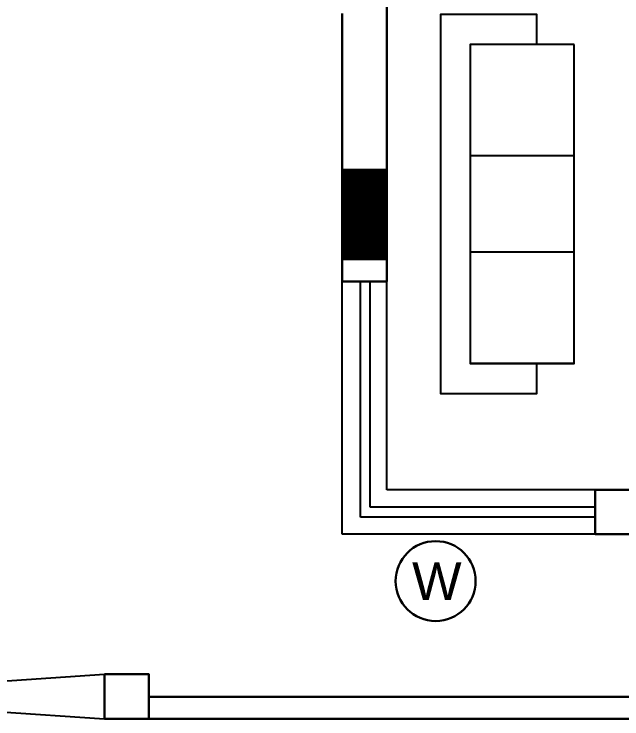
# Model space of a CAD drawing. Extents: x 187966 to 202201, y 659574 to 1343694.
# Drawn here: x 192382.8 to 192505.3, y 664930 to 665072.2 of the extents above; entities that cross this region are included whole.
import ezdxf

# ---------------------------------------------------------------- set-up
doc = ezdxf.new("R2010")
doc.units = 0
doc.header["$MEASUREMENT"] = 0
for name, color, linetype, lineweight in [('A-Wall', 7, 'Continuous', 30), ('sill', 32, 'Continuous', 25), ('Text', 55, 'Continuous', 25), ('WINDOW', 147, 'Continuous', 25)]:
    doc.layers.add(name, color=color, linetype=linetype, lineweight=lineweight)
doc.layers.add('ELE', color=7, linetype='Continuous')
doc.layers.add('FUR', color=250, linetype='Continuous')
doc.styles.add('jag', font='arial.ttf')

# ---------------------------------------------------------------- blocks, each defined once
blk = doc.blocks.new('3str')
at = {"layer": 'FUR'}
for points in [[(165747.79, 672804), (165747.79, 672810), (165728.35, 672810), (165728.35, 672733.6), (165747.79, 672733.6), (165747.79, 672739.6)], [(165755.31, 672804), (165734.35, 672804), (165734.35, 672739.6), (165755.31, 672739.6), (165755.31, 672804)], [(165755.31, 672781.52), (165734.35, 672781.52)], [(165755.31, 672762.08), (165734.35, 672762.08)], [(165755.31, 672739.6), (165734.35, 672739.6)]]:
    blk.add_lwpolyline(points, dxfattribs=at)
blk = doc.blocks.new('EGVSVS')
at = {"layer": 'A-Wall'}
h = blk.add_hatch(dxfattribs=at)
h.set_pattern_fill('ANSI31', color=256, style=0)
h.set_pattern_definition([(45, (0, 0), (-0.088388347648, 0.088388347648), [])])
h.paths.add_polyline_path([(188258.49, 672097.51), (188258.49, 672106.51), (188240.49, 672106.51), (188240.49, 672097.51)])
blk.add_lwpolyline([(188240.49, 672106.51), (188258.49, 672106.51), (188258.49, 672097.51), (188240.49, 672097.51)], close=True, dxfattribs=at)

msp = doc.modelspace()

# ---------------------------------------------------------------- linework, layer by layer
at = {"layer": 'A-Wall'}
for p, q in [((192457.92, 665022.75), (192448.92, 665022.75)), ((192499.92, 664976.25), (192508.84, 664976.25)), ((192499.92, 664976.25), (192499.92, 664967.25)), ((192499.92, 664967.25), (192508.84, 664967.25))]:
    msp.add_line(p, q, dxfattribs=at)
for points in [[(192457.92, 665018.25), (192457.92, 665119.9), (192448.92, 665119.9)], [(192448.92, 665018.25), (192448.92, 665072.29)], [(192457.92, 665018.25), (192448.92, 665018.25)], [(192409.96, 664930.02), (192409.96, 664939.02), (192401.01, 664939.02), (192401.01, 664930.02), (192409.96, 664930.02)], [(192409.96, 664934.5), (192986.7, 664934.5)], [(192401.01, 664930.02), (192991.18, 664930.02)]]:
    msp.add_lwpolyline(points, dxfattribs=at)
at = {"layer": 'ELE', "linetype": 'ByBlock', "lineweight": 30}
msp.add_circle((192467.78, 664957.81), 8.06, dxfattribs=at)
at = {"layer": 'sill'}
for points in [[(192448.92, 664967.25), (192448.92, 665018.25)], [(192457.92, 664976.25), (192457.92, 665018.25)], [(192499.92, 664976.25), (192457.92, 664976.25)], [(192499.92, 664967.25), (192448.92, 664967.25)]]:
    msp.add_lwpolyline(points, dxfattribs=at)
at = {"layer": 'Text'}
msp.add_line((192269.17, 664939.02), (192401.01, 664930.02), dxfattribs=at)
msp.add_lwpolyline([(192269.17, 664930.02), (192401.01, 664939.02)], dxfattribs=at)
at = {"layer": 'WINDOW'}
for points in [[(192452.62, 664970.74), (192452.62, 665018.25)], [(192454.6, 664972.72), (192454.6, 665018.25)], [(192499.92, 664972.72), (192454.6, 664972.72)], [(192499.92, 664970.74), (192452.62, 664970.74)]]:
    msp.add_lwpolyline(points, dxfattribs=at)

# ---------------------------------------------------------------- block references
at = {"layer": 'A-Wall', "rotation": 270}
msp.add_blockref('EGVSVS', (-479648.58, 853281.24), dxfattribs=at)
at = {"layer": 'WINDOW'}
msp.add_blockref('3str', (26740.41, -7737.91), dxfattribs=at)

# ---------------------------------------------------------------- texts
at = {"layer": 'Text', "insert": (192463.03, 664961.59), "char_height": 7.5716, "width": 212.5439, "attachment_point": 1, "style": 'jag'}
msp.add_mtext('W{\\H0.8193x; }^I', dxfattribs=at)

doc.saveas('drawing.dxf')
